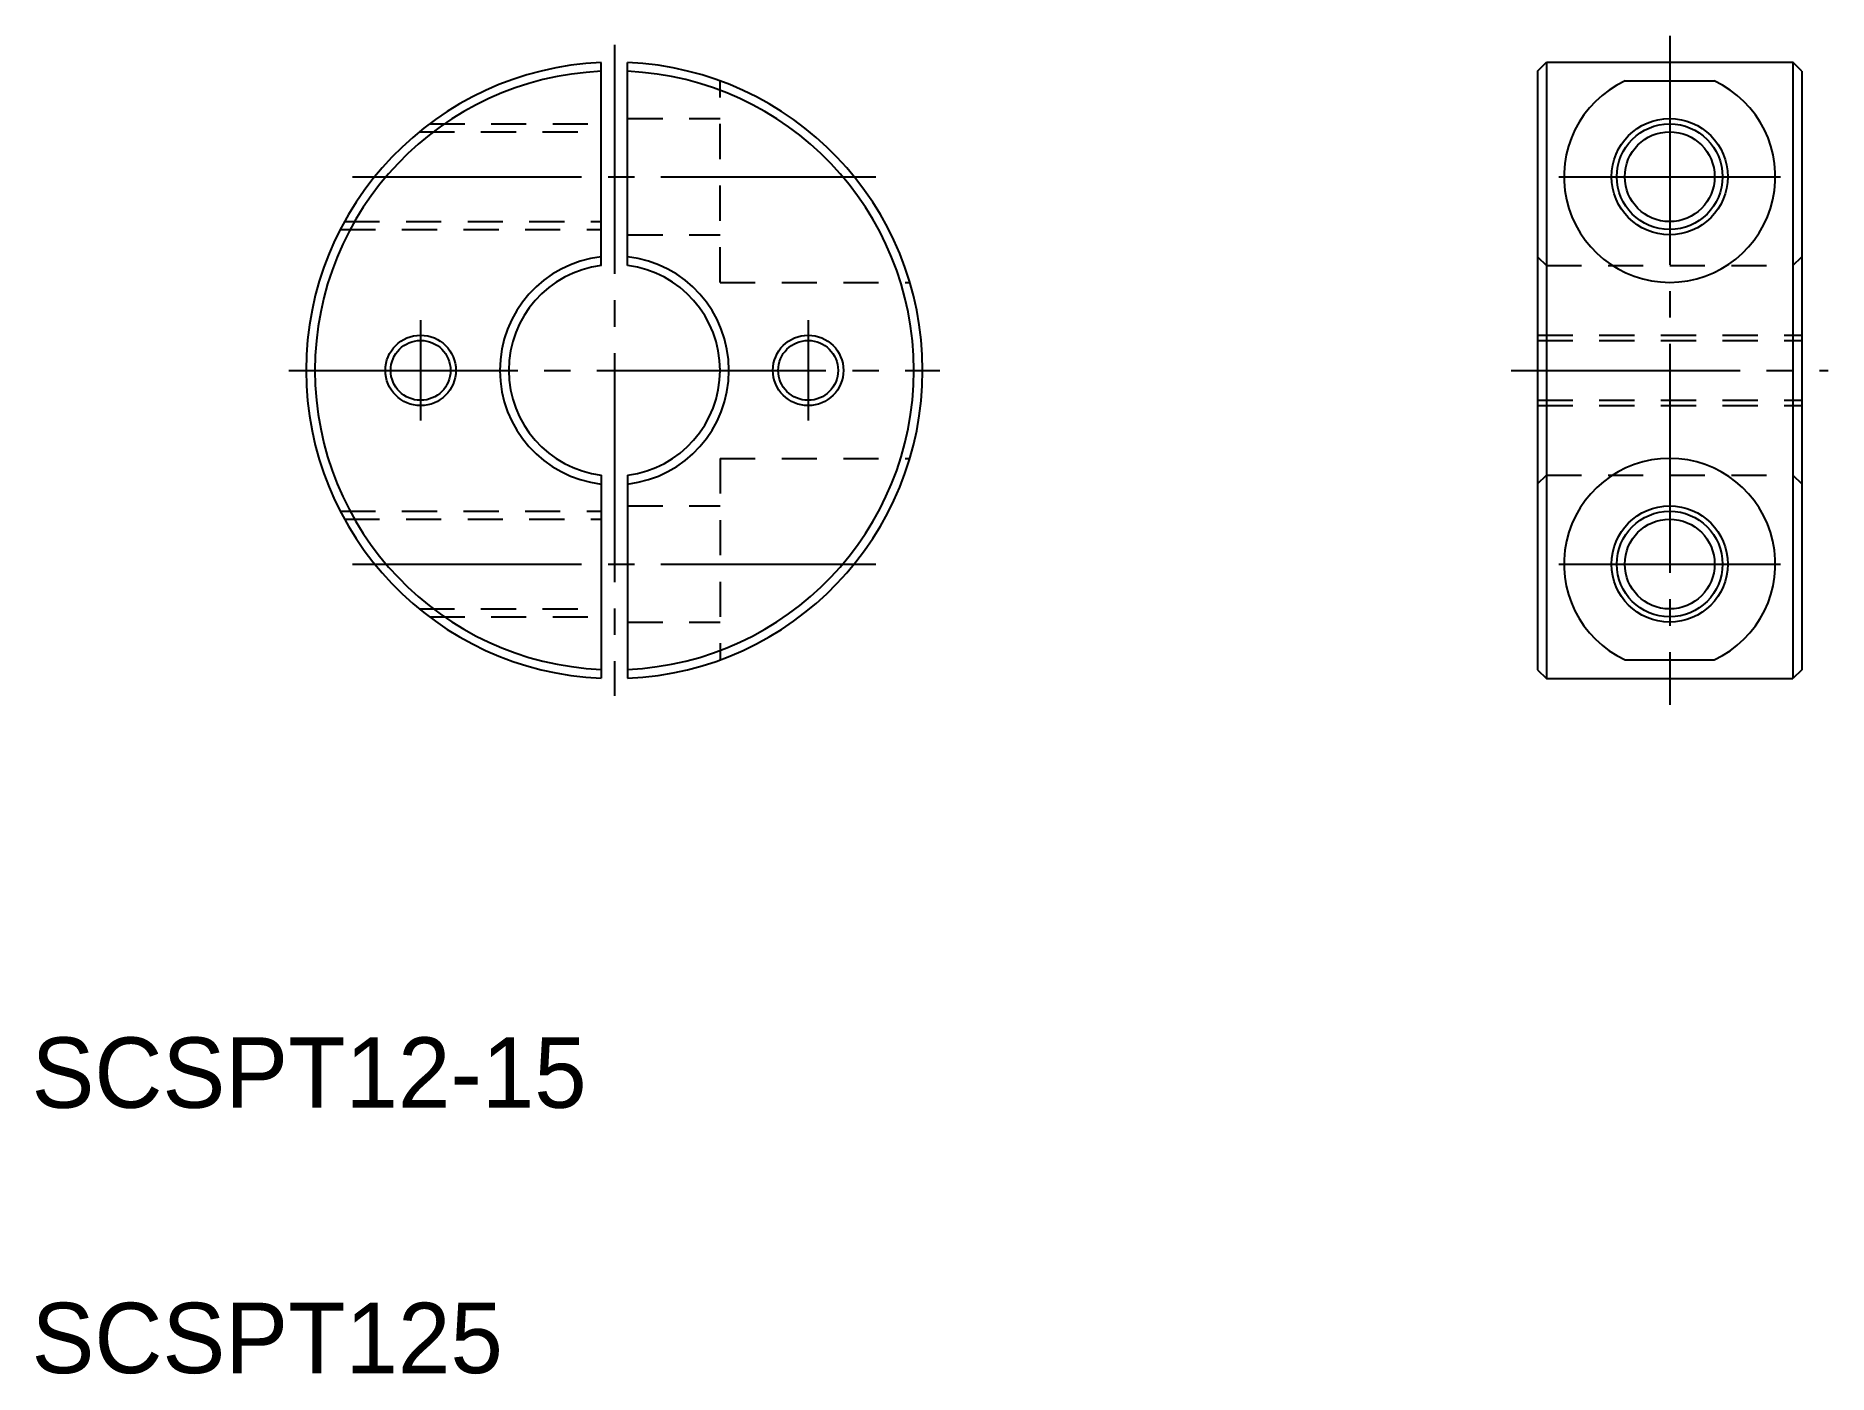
# Model space of a CAD drawing. Extents: x 93 to 194, y 112 to 188.
import ezdxf

# ---------------------------------------------------------------- set-up
doc = ezdxf.new("R2010")
doc.units = 0
doc.linetypes.add('CENTER', pattern=[17.5, 13, -1.5, 1.5, -1.5])
doc.linetypes.add('DASHED', pattern=[3.5, 2, -1.5])
doc.layers.get('0').update_dxf_attribs({"linetype": 'CONTINUOUS'})
doc.layers.add('CENTER', color=1, linetype='CENTER')

msp = doc.modelspace()

# ---------------------------------------------------------------- linework, layer by layer
at = {"color": 7, "linetype": 'CONTINUOUS'}
for p, q in [((124.72, 174.47), (124.72, 186)), ((126.22, 174.47), (126.22, 186)), ((177.88, 185.52), (178.38, 186.02)), ((177.88, 185.52), (177.88, 151.52)), ((178.38, 186.02), (178.38, 151.02)), ((178.38, 186.02), (192.38, 186.02)), ((192.38, 186.02), (192.38, 151.02)), ((192.88, 185.52), (192.38, 186.02)), ((192.88, 185.52), (192.88, 151.52)), ((182.84, 184.96), (187.91, 184.96)), ((124.72, 162.57), (124.72, 151.04)), ((126.22, 162.57), (126.22, 151.04)), ((182.84, 152.08), (187.91, 152.08)), ((177.88, 151.52), (178.38, 151.02)), ((178.38, 151.02), (192.38, 151.02)), ((192.88, 151.52), (192.38, 151.02))]:
    msp.add_line(p, q, dxfattribs=at)
at = {"color": 3, "linetype": 'DASHED'}
for p, q in [((131.47, 173.52), (131.47, 184.96)), ((114.97, 182.52), (124.72, 182.52)), ((126.22, 182.82), (131.47, 182.82)), ((114.39, 182.07), (124.72, 182.07)), ((109.9, 176.52), (124.72, 176.52)), ((110.14, 176.97), (124.72, 176.97)), ((126.22, 176.22), (131.47, 176.22)), ((177.88, 174.97), (178.38, 174.47)), ((178.38, 174.47), (192.38, 174.47)), ((192.38, 174.47), (192.88, 174.97)), ((131.47, 173.52), (142.24, 173.52)), ((177.88, 170.52), (192.88, 170.52)), ((177.88, 170.22), (192.88, 170.22)), ((177.88, 166.82), (192.88, 166.82)), ((177.88, 166.52), (192.88, 166.52)), ((131.47, 163.52), (131.47, 152.08)), ((131.47, 163.52), (142.24, 163.52)), ((177.88, 162.07), (178.38, 162.57)), ((178.38, 162.57), (192.38, 162.57)), ((192.38, 162.57), (192.88, 162.07)), ((126.22, 160.82), (131.47, 160.82)), ((109.9, 160.52), (124.72, 160.52)), ((110.14, 160.07), (124.72, 160.07)), ((114.39, 154.97), (124.72, 154.97)), ((114.97, 154.52), (124.72, 154.52)), ((126.22, 154.22), (131.47, 154.22))]:
    msp.add_line(p, q, dxfattribs=at)
for p, q in [((192.88, 177.02), (192.88, 177.02)), ((192.88, 168.52), (192.88, 168.52))]:
    msp.add_line(p, q)
at = {"color": 7, "linetype": 'CONTINUOUS'}
for centre in [(185.38, 179.52), (185.38, 157.52)]:
    msp.add_circle(centre, 3.3, dxfattribs=at)
at = {"color": 3, "linetype": 'CONTINUOUS'}
for centre in [(185.38, 179.52), (185.38, 157.52)]:
    msp.add_circle(centre, 3, dxfattribs=at)
for centre, radius in [((185.38, 179.52), 2.55), ((114.47, 168.52), 2), ((114.47, 168.52), 1.7), ((136.47, 168.52), 2), ((136.47, 168.52), 1.7), ((185.38, 157.52), 2.55)]:
    msp.add_circle(centre, radius)
at = {"color": 7, "linetype": 'CONTINUOUS'}
for centre, radius, start, end in [((125.47, 168.52), 17.5, 92.4563, 267.5437), ((125.47, 168.52), 17, 92.5286, 267.4714), ((125.47, 168.52), 17.5, 272.4563, 87.5437), ((125.47, 168.52), 17, 272.5286, 87.4714), ((185.38, 179.52), 6, 114.9676, 65.0324), ((125.47, 168.52), 6.5, 96.6258, 263.3742), ((125.47, 168.52), 6, 97.1808, 262.8192), ((125.47, 168.52), 6.5, 276.6258, 83.3742), ((125.47, 168.52), 6, 277.1807, 82.8192), ((185.38, 157.52), 6, 294.9676, 245.0324)]:
    msp.add_arc(centre, radius, start, end, dxfattribs=at)
at = {"layer": 'CENTER', "color": 1, "linetype": 'CENTER'}
for p, q in [((185.38, 187.52), (185.38, 149.52)), ((125.47, 187), (125.47, 150.04)), ((110.61, 179.52), (140.32, 179.52)), ((179.08, 179.52), (191.68, 179.52)), ((114.47, 171.37), (114.47, 165.67)), ((136.47, 171.37), (136.47, 165.67)), ((106.98, 168.52), (143.95, 168.52)), ((176.38, 168.52), (194.38, 168.52)), ((110.61, 157.52), (140.32, 157.52)), ((179.08, 157.52), (191.68, 157.52))]:
    msp.add_line(p, q, dxfattribs=at)

# ---------------------------------------------------------------- texts
for s, p in [('SCSPT12-15', (92.38, 126.64)), ('SCSPT125', (92.38, 111.57))]:
    msp.add_text(s, height=4).set_placement(p)

doc.saveas('drawing.dxf')
